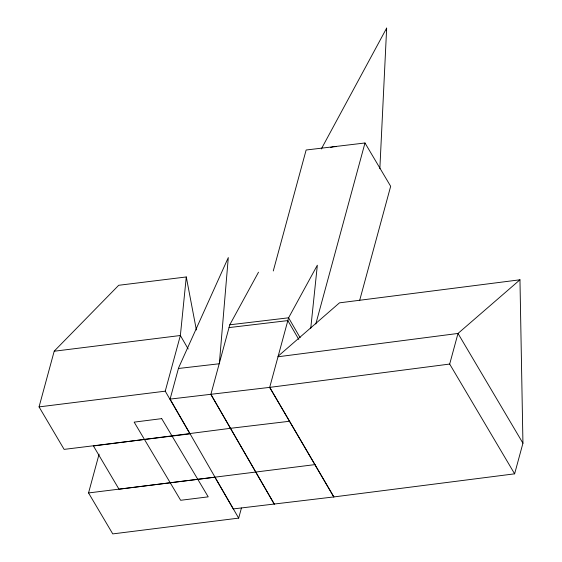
<?xml version="1.0" encoding="UTF-8"?>
<svg xmlns="http://www.w3.org/2000/svg" width="562" height="562" viewBox="0 0 562 562"><rect width="100%" height="100%" fill="white"/><g stroke="black" fill="none" stroke-linecap="round" stroke-linejoin="round"><path stroke-width="0.84" d="M379.849 168.733L386.656 28.1L321.323 148.972M219.377 363.136L228.298 257.586L178.583 367.885L170.096 399.097L233.279 508.919L333.828 496.927L514.623 473.829L522.941 443.214L519.962 279.792L339.476 302.848L278.176 356.16M186.282 276.961L180.367 335.507L165.242 391.166L189.998 433.871L64.124 449.382L39.059 406.895L54.205 351.152L118.701 285.285L186.282 276.961L196.377 329.978M310.744 328.327L317.347 265.194L288.594 317.804L269.69 387.38L333.828 496.927L269.69 387.38L170.096 399.097M386.41 29.919L386.621 28.107M241.435 507.999L238.681 518.115L112.758 533.9L88.543 492.944L99.081 454.152M210.883 394.376L274.249 504.072L210.883 394.376L229.788 324.801L258.513 272.191M273.272 270.968L306.135 150.005L364.991 142.98L390.667 186.289L359.638 300.487M315.802 324.007L364.991 142.98M514.623 473.829L449.684 364.057L458.002 333.442L519.962 279.792M330.688 147.525L333.076 146.773L336.329 146.598M278.007 356.772L458.002 333.442L522.941 443.214M269.69 387.38L449.684 364.057M315.05 464.598L119.011 489.214L93.447 445.982L230.525 428.307L289.374 421.282M39.059 406.895L165.242 391.166M88.543 492.944L214.874 477.194L238.681 518.115M229.788 324.801L288.594 317.804L300.129 337.678M229.029 327.59L287.842 320.593L298.773 339.427M54.381 351.208L180.367 335.507L188.186 348.995M178.414 368.489L219.201 363.769M161.701 418.634L134.156 422.132L180.655 500.285L208.214 496.85L161.701 418.634"/></g></svg>
